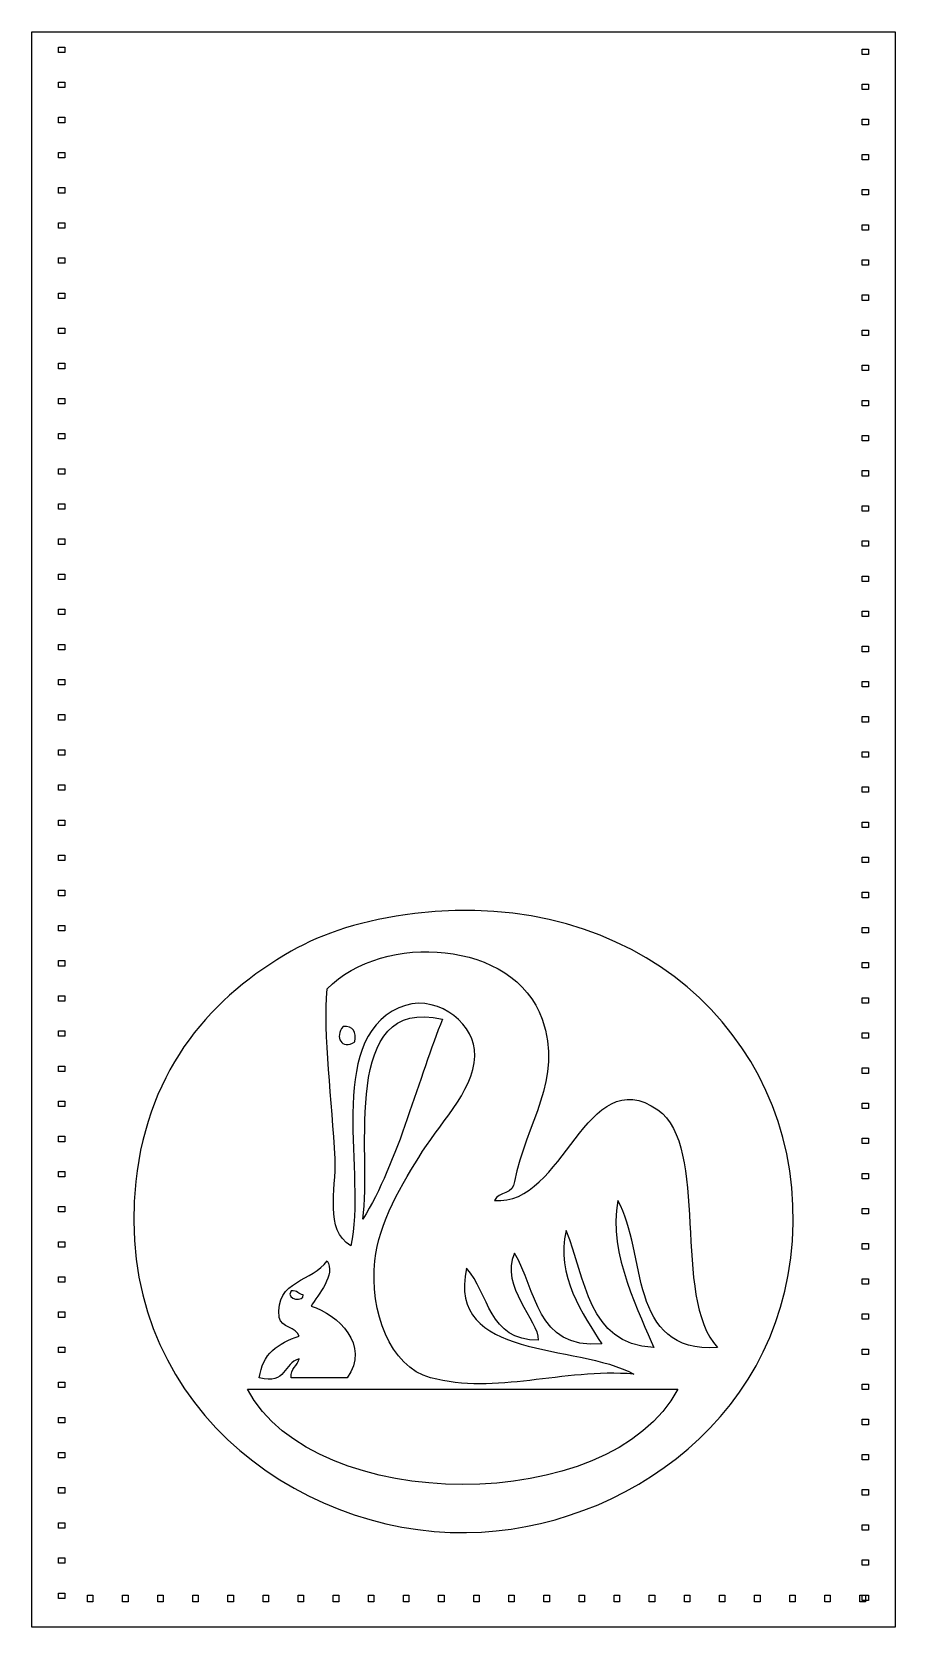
# Model space of a CAD drawing. Extents: x 7 to 193, y 6 to 286.
# Drawn here: x 6.7 to 86.6, y 133.3 to 280.8 of the extents above; entities that cross this region are included whole.
import ezdxf

# ---------------------------------------------------------------- set-up
doc = ezdxf.new("R2010")
doc.units = 0
for name, color, linetype in [('CUT', 7, 'CONTINUOUS'), ('ENGRAVE', 7, 'CONTINUOUS'), ('STITCH', 7, 'CONTINUOUS')]:
    doc.layers.add(name, color=color, linetype=linetype)

# ---------------------------------------------------------------- blocks, each defined once
blk = doc.blocks.new('BLOCK_3')
at = {"layer": 'ENGRAVE', "color": 7}
for points, knots in [([(42.12, 199.27), (62.37, 201.71), (77.4, 188.24), (77.15, 170.64), (76.9, 152.94), (61.56, 142.19), (46.91, 142), (30.95, 141.8), (14.12, 154.36), (16.3, 174.48), (17.45, 185.11), (23.49, 191.69), (30.68, 195.78), (33.58, 197.43), (37.38, 198.7), (42.12, 199.27)], [0, 0, 0, 0, 1, 1, 1, 2, 2, 2, 3, 3, 3, 4, 4, 4, 5, 5, 5, 5]), ([(51.34, 174.48), (52.41, 179.85), (55.88, 183.94), (53.92, 189.5), (51.34, 196.82), (39.2, 197.61), (34, 192.29), (33.65, 188.07), (34.48, 181.9), (34.74, 176.57), (34.88, 173.66), (33.7, 170.03), (36.21, 168.54), (37.68, 175.06), (33.77, 187.41), (40.64, 190.54), (43.88, 192.02), (47.39, 189.31), (47.65, 186.7), (47.98, 183.33), (44.71, 180.2), (42.85, 177.27), (40.96, 174.3), (38.79, 170.63), (38.43, 167.15), (37.94, 162.48), (39.78, 157.34), (43.59, 156.32), (49.64, 154.7), (55.77, 157.19), (62.4, 156.67), (57.09, 159.56), (45.03, 157.91), (46.91, 166.45), (49.02, 164.14), (48.92, 159.73), (53.55, 159.81), (53.58, 161.65), (49.98, 164.77), (51.34, 167.84), (53.45, 164.5), (53.25, 158.95), (59.45, 159.46), (57.69, 162.11), (55.13, 165.84), (56.13, 169.94), (57.99, 165.53), (58.07, 159.43), (64.24, 159.11), (63.09, 162), (59.94, 167.82), (60.92, 172.73), (63.65, 167.87), (61.74, 158.61), (70.15, 159.11), (65.85, 163.76), (69.46, 177.76), (64.61, 181.11), (57.93, 185.74), (55.96, 172.12), (49.49, 172.73), (49.85, 173.55), (51.34, 173.31), (51.34, 174.48)], [0, 0, 0, 0, 1, 1, 1, 2, 2, 2, 3, 3, 3, 4, 4, 4, 5, 5, 5, 6, 6, 6, 7, 7, 7, 8, 8, 8, 9, 9, 9, 10, 10, 10, 11, 11, 11, 12, 12, 12, 13, 13, 13, 14, 14, 14, 15, 15, 15, 16, 16, 16, 17, 17, 17, 18, 18, 18, 19, 19, 19, 20, 20, 20, 21, 21, 21, 21]), ([(37.32, 170.99), (40.57, 176.19), (42.57, 184.4), (44.7, 189.5), (35.12, 191.67), (38.17, 177.07), (37.32, 170.99)], [0, 0, 0, 0, 1, 1, 1, 2, 2, 2, 2]), ([(35.48, 188.8), (36.45, 188.9), (36.69, 188.31), (36.58, 187.4), (35.34, 186.59), (34.68, 187.86), (35.48, 188.8)], [0, 0, 0, 0, 1, 1, 1, 2, 2, 2, 2]), ([(29.58, 161.91), (29.74, 160.9), (31.16, 161.08), (31.42, 160.16), (29.46, 159.57), (28.01, 158.5), (27.73, 156.32), (30.3, 155.63), (29.94, 157.72), (31.42, 158.07), (31.26, 157.4), (30.63, 157.19), (30.68, 156.32), (32.4, 156.32), (34.12, 156.32), (35.85, 156.32), (38.05, 159.35), (34.99, 162.16), (32.53, 162.96), (33.15, 164.01), (34.86, 165.86), (34, 167.15), (32.74, 165.2), (29.17, 165.43), (29.58, 161.91)], [0, 0, 0, 0, 1, 1, 1, 2, 2, 2, 3, 3, 3, 4, 4, 4, 5, 5, 5, 6, 6, 6, 7, 7, 7, 8, 8, 8, 8]), ([(30.68, 164.35), (31.28, 164.45), (31.32, 164.02), (31.79, 164), (31.94, 163.33), (30.11, 163.49), (30.68, 164.35)], [0, 0, 0, 0, 1, 1, 1, 2, 2, 2, 2]), ([(66.46, 155.27), (53.18, 155.27), (39.9, 155.27), (26.63, 155.27), (32.79, 143.56), (60.33, 143.47), (66.46, 155.27)], [0, 0, 0, 0, 1, 1, 1, 2, 2, 2, 2])]:
    blk.add_open_spline(points, degree=3, knots=knots, dxfattribs=at)

msp = doc.modelspace()

# ---------------------------------------------------------------- linework, layer by layer
at = {"layer": 'CUT', "color": 1}
msp.add_lwpolyline([(86.58, 133.26), (6.68, 133.26), (6.68, 280.81), (86.58, 280.81), (86.58, 133.26)], dxfattribs=at)
at = {"layer": 'STITCH', "color": 7}
for points in [[(9.73, 278.91), (9.13, 278.91), (9.13, 279.41), (9.73, 279.41), (9.73, 278.91)], [(84.13, 278.73), (83.53, 278.73), (83.53, 279.23), (84.13, 279.23), (84.13, 278.73)], [(9.73, 275.66), (9.13, 275.66), (9.13, 276.16), (9.73, 276.16), (9.73, 275.66)], [(84.13, 275.48), (83.53, 275.48), (83.53, 275.98), (84.13, 275.98), (84.13, 275.48)], [(9.73, 272.41), (9.13, 272.41), (9.13, 272.91), (9.73, 272.91), (9.73, 272.41)], [(84.13, 272.23), (83.53, 272.23), (83.53, 272.73), (84.13, 272.73), (84.13, 272.23)], [(9.73, 269.16), (9.13, 269.16), (9.13, 269.66), (9.73, 269.66), (9.73, 269.16)], [(84.13, 268.98), (83.53, 268.98), (83.53, 269.48), (84.13, 269.48), (84.13, 268.98)], [(9.73, 265.91), (9.13, 265.91), (9.13, 266.41), (9.73, 266.41), (9.73, 265.91)], [(84.13, 265.73), (83.53, 265.73), (83.53, 266.23), (84.13, 266.23), (84.13, 265.73)], [(9.73, 262.66), (9.13, 262.66), (9.13, 263.16), (9.73, 263.16), (9.73, 262.66)], [(84.13, 262.48), (83.53, 262.48), (83.53, 262.98), (84.13, 262.98), (84.13, 262.48)], [(9.73, 259.41), (9.13, 259.41), (9.13, 259.91), (9.73, 259.91), (9.73, 259.41)], [(84.13, 259.23), (83.53, 259.23), (83.53, 259.73), (84.13, 259.73), (84.13, 259.23)], [(9.73, 256.16), (9.13, 256.16), (9.13, 256.66), (9.73, 256.66), (9.73, 256.16)], [(84.13, 255.98), (83.53, 255.98), (83.53, 256.48), (84.13, 256.48), (84.13, 255.98)], [(9.73, 252.91), (9.13, 252.91), (9.13, 253.41), (9.73, 253.41), (9.73, 252.91)], [(84.13, 252.73), (83.53, 252.73), (83.53, 253.23), (84.13, 253.23), (84.13, 252.73)], [(9.73, 249.66), (9.13, 249.66), (9.13, 250.16), (9.73, 250.16), (9.73, 249.66)], [(84.13, 249.48), (83.53, 249.48), (83.53, 249.98), (84.13, 249.98), (84.13, 249.48)], [(9.73, 246.41), (9.13, 246.41), (9.13, 246.91), (9.73, 246.91), (9.73, 246.41)], [(84.13, 246.23), (83.53, 246.23), (83.53, 246.73), (84.13, 246.73), (84.13, 246.23)], [(9.73, 243.16), (9.13, 243.16), (9.13, 243.66), (9.73, 243.66), (9.73, 243.16)], [(84.13, 242.98), (83.53, 242.98), (83.53, 243.48), (84.13, 243.48), (84.13, 242.98)], [(9.73, 239.91), (9.13, 239.91), (9.13, 240.41), (9.73, 240.41), (9.73, 239.91)], [(84.13, 239.73), (83.53, 239.73), (83.53, 240.23), (84.13, 240.23), (84.13, 239.73)], [(9.73, 236.66), (9.13, 236.66), (9.13, 237.16), (9.73, 237.16), (9.73, 236.66)], [(84.13, 236.48), (83.53, 236.48), (83.53, 236.98), (84.13, 236.98), (84.13, 236.48)], [(9.73, 233.41), (9.13, 233.41), (9.13, 233.91), (9.73, 233.91), (9.73, 233.41)], [(84.13, 233.23), (83.53, 233.23), (83.53, 233.73), (84.13, 233.73), (84.13, 233.23)], [(9.73, 230.16), (9.13, 230.16), (9.13, 230.66), (9.73, 230.66), (9.73, 230.16)], [(84.13, 229.98), (83.53, 229.98), (83.53, 230.48), (84.13, 230.48), (84.13, 229.98)], [(9.73, 226.91), (9.13, 226.91), (9.13, 227.41), (9.73, 227.41), (9.73, 226.91)], [(84.13, 226.73), (83.53, 226.73), (83.53, 227.23), (84.13, 227.23), (84.13, 226.73)], [(9.73, 223.66), (9.13, 223.66), (9.13, 224.16), (9.73, 224.16), (9.73, 223.66)], [(84.13, 223.48), (83.53, 223.48), (83.53, 223.98), (84.13, 223.98), (84.13, 223.48)], [(9.73, 220.41), (9.13, 220.41), (9.13, 220.91), (9.73, 220.91), (9.73, 220.41)], [(84.13, 220.23), (83.53, 220.23), (83.53, 220.73), (84.13, 220.73), (84.13, 220.23)], [(9.73, 217.16), (9.13, 217.16), (9.13, 217.66), (9.73, 217.66), (9.73, 217.16)], [(84.13, 216.98), (83.53, 216.98), (83.53, 217.48), (84.13, 217.48), (84.13, 216.98)], [(9.73, 213.91), (9.13, 213.91), (9.13, 214.41), (9.73, 214.41), (9.73, 213.91)], [(84.13, 213.73), (83.53, 213.73), (83.53, 214.23), (84.13, 214.23), (84.13, 213.73)], [(9.73, 210.66), (9.13, 210.66), (9.13, 211.16), (9.73, 211.16), (9.73, 210.66)], [(84.13, 210.48), (83.53, 210.48), (83.53, 210.98), (84.13, 210.98), (84.13, 210.48)], [(9.73, 207.41), (9.13, 207.41), (9.13, 207.91), (9.73, 207.91), (9.73, 207.41)], [(84.13, 207.23), (83.53, 207.23), (83.53, 207.73), (84.13, 207.73), (84.13, 207.23)], [(9.73, 204.16), (9.13, 204.16), (9.13, 204.66), (9.73, 204.66), (9.73, 204.16)], [(84.13, 203.98), (83.53, 203.98), (83.53, 204.48), (84.13, 204.48), (84.13, 203.98)], [(9.73, 200.91), (9.13, 200.91), (9.13, 201.41), (9.73, 201.41), (9.73, 200.91)], [(84.13, 200.73), (83.53, 200.73), (83.53, 201.23), (84.13, 201.23), (84.13, 200.73)], [(9.73, 197.66), (9.13, 197.66), (9.13, 198.16), (9.73, 198.16), (9.73, 197.66)], [(84.13, 197.48), (83.53, 197.48), (83.53, 197.98), (84.13, 197.98), (84.13, 197.48)], [(9.73, 194.41), (9.13, 194.41), (9.13, 194.91), (9.73, 194.91), (9.73, 194.41)], [(84.13, 194.23), (83.53, 194.23), (83.53, 194.73), (84.13, 194.73), (84.13, 194.23)], [(9.73, 191.16), (9.13, 191.16), (9.13, 191.66), (9.73, 191.66), (9.73, 191.16)], [(84.13, 190.98), (83.53, 190.98), (83.53, 191.48), (84.13, 191.48), (84.13, 190.98)], [(9.73, 187.91), (9.13, 187.91), (9.13, 188.41), (9.73, 188.41), (9.73, 187.91)], [(84.13, 187.73), (83.53, 187.73), (83.53, 188.23), (84.13, 188.23), (84.13, 187.73)], [(9.73, 184.66), (9.13, 184.66), (9.13, 185.16), (9.73, 185.16), (9.73, 184.66)], [(84.13, 184.48), (83.53, 184.48), (83.53, 184.98), (84.13, 184.98), (84.13, 184.48)], [(9.73, 181.41), (9.13, 181.41), (9.13, 181.91), (9.73, 181.91), (9.73, 181.41)], [(84.13, 181.23), (83.53, 181.23), (83.53, 181.73), (84.13, 181.73), (84.13, 181.23)], [(9.73, 178.16), (9.13, 178.16), (9.13, 178.66), (9.73, 178.66), (9.73, 178.16)], [(84.13, 177.98), (83.53, 177.98), (83.53, 178.48), (84.13, 178.48), (84.13, 177.98)], [(9.73, 174.91), (9.13, 174.91), (9.13, 175.41), (9.73, 175.41), (9.73, 174.91)], [(84.13, 174.73), (83.53, 174.73), (83.53, 175.23), (84.13, 175.23), (84.13, 174.73)], [(9.73, 171.66), (9.13, 171.66), (9.13, 172.16), (9.73, 172.16), (9.73, 171.66)], [(84.13, 171.48), (83.53, 171.48), (83.53, 171.98), (84.13, 171.98), (84.13, 171.48)], [(9.73, 168.41), (9.13, 168.41), (9.13, 168.91), (9.73, 168.91), (9.73, 168.41)], [(84.13, 168.23), (83.53, 168.23), (83.53, 168.73), (84.13, 168.73), (84.13, 168.23)], [(9.73, 165.16), (9.13, 165.16), (9.13, 165.66), (9.73, 165.66), (9.73, 165.16)], [(84.13, 164.98), (83.53, 164.98), (83.53, 165.48), (84.13, 165.48), (84.13, 164.98)], [(9.73, 161.91), (9.13, 161.91), (9.13, 162.41), (9.73, 162.41), (9.73, 161.91)], [(84.13, 161.73), (83.53, 161.73), (83.53, 162.23), (84.13, 162.23), (84.13, 161.73)], [(9.73, 158.66), (9.13, 158.66), (9.13, 159.16), (9.73, 159.16), (9.73, 158.66)], [(84.13, 158.48), (83.53, 158.48), (83.53, 158.98), (84.13, 158.98), (84.13, 158.48)], [(9.73, 155.41), (9.13, 155.41), (9.13, 155.91), (9.73, 155.91), (9.73, 155.41)], [(84.13, 155.23), (83.53, 155.23), (83.53, 155.73), (84.13, 155.73), (84.13, 155.23)], [(9.73, 152.16), (9.13, 152.16), (9.13, 152.66), (9.73, 152.66), (9.73, 152.16)], [(84.13, 151.98), (83.53, 151.98), (83.53, 152.48), (84.13, 152.48), (84.13, 151.98)], [(9.73, 148.91), (9.13, 148.91), (9.13, 149.41), (9.73, 149.41), (9.73, 148.91)], [(84.13, 148.73), (83.53, 148.73), (83.53, 149.23), (84.13, 149.23), (84.13, 148.73)], [(9.73, 145.66), (9.13, 145.66), (9.13, 146.16), (9.73, 146.16), (9.73, 145.66)], [(84.13, 145.48), (83.53, 145.48), (83.53, 145.98), (84.13, 145.98), (84.13, 145.48)], [(9.73, 142.41), (9.13, 142.41), (9.13, 142.91), (9.73, 142.91), (9.73, 142.41)], [(84.13, 142.23), (83.53, 142.23), (83.53, 142.73), (84.13, 142.73), (84.13, 142.23)], [(9.73, 139.16), (9.13, 139.16), (9.13, 139.66), (9.73, 139.66), (9.73, 139.16)], [(84.13, 138.98), (83.53, 138.98), (83.53, 139.48), (84.13, 139.48), (84.13, 138.98)], [(9.73, 135.91), (9.13, 135.91), (9.13, 136.41), (9.73, 136.41), (9.73, 135.91)], [(12.33, 135.61), (11.83, 135.61), (11.83, 136.21), (12.33, 136.21), (12.33, 135.61)], [(15.58, 135.61), (15.08, 135.61), (15.08, 136.21), (15.58, 136.21), (15.58, 135.61)], [(18.83, 135.61), (18.33, 135.61), (18.33, 136.21), (18.83, 136.21), (18.83, 135.61)], [(22.08, 135.61), (21.58, 135.61), (21.58, 136.21), (22.08, 136.21), (22.08, 135.61)], [(25.33, 135.61), (24.83, 135.61), (24.83, 136.21), (25.33, 136.21), (25.33, 135.61)], [(28.58, 135.61), (28.08, 135.61), (28.08, 136.21), (28.58, 136.21), (28.58, 135.61)], [(31.83, 135.61), (31.33, 135.61), (31.33, 136.21), (31.83, 136.21), (31.83, 135.61)], [(35.08, 135.61), (34.58, 135.61), (34.58, 136.21), (35.08, 136.21), (35.08, 135.61)], [(38.33, 135.61), (37.83, 135.61), (37.83, 136.21), (38.33, 136.21), (38.33, 135.61)], [(41.58, 135.61), (41.08, 135.61), (41.08, 136.21), (41.58, 136.21), (41.58, 135.61)], [(44.83, 135.61), (44.33, 135.61), (44.33, 136.21), (44.83, 136.21), (44.83, 135.61)], [(48.08, 135.61), (47.58, 135.61), (47.58, 136.21), (48.08, 136.21), (48.08, 135.61)], [(51.33, 135.61), (50.83, 135.61), (50.83, 136.21), (51.33, 136.21), (51.33, 135.61)], [(54.58, 135.61), (54.08, 135.61), (54.08, 136.21), (54.58, 136.21), (54.58, 135.61)], [(57.83, 135.61), (57.33, 135.61), (57.33, 136.21), (57.83, 136.21), (57.83, 135.61)], [(61.08, 135.61), (60.58, 135.61), (60.58, 136.21), (61.08, 136.21), (61.08, 135.61)], [(64.33, 135.61), (63.83, 135.61), (63.83, 136.21), (64.33, 136.21), (64.33, 135.61)], [(67.58, 135.61), (67.08, 135.61), (67.08, 136.21), (67.58, 136.21), (67.58, 135.61)], [(70.83, 135.61), (70.33, 135.61), (70.33, 136.21), (70.83, 136.21), (70.83, 135.61)], [(74.08, 135.61), (73.58, 135.61), (73.58, 136.21), (74.08, 136.21), (74.08, 135.61)], [(77.33, 135.61), (76.83, 135.61), (76.83, 136.21), (77.33, 136.21), (77.33, 135.61)], [(80.58, 135.61), (80.08, 135.61), (80.08, 136.21), (80.58, 136.21), (80.58, 135.61)], [(83.83, 135.61), (83.33, 135.61), (83.33, 136.21), (83.83, 136.21), (83.83, 135.61)], [(84.13, 135.73), (83.53, 135.73), (83.53, 136.23), (84.13, 136.23), (84.13, 135.73)]]:
    msp.add_lwpolyline(points, dxfattribs=at)

# ---------------------------------------------------------------- block references
at = {"layer": 'ENGRAVE'}
msp.add_blockref('BLOCK_3', (0, 0), dxfattribs=at)

doc.saveas('drawing.dxf')
